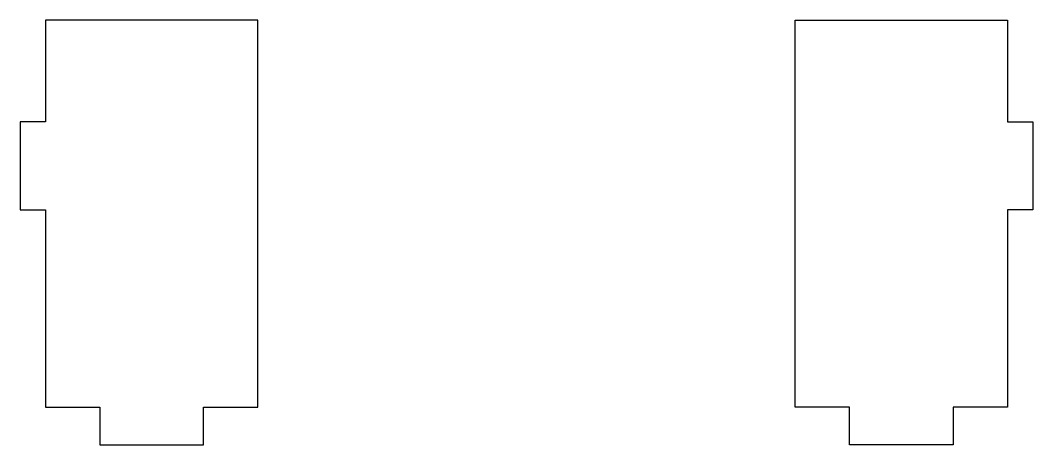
# Model space of a CAD drawing. Extents: x -16.1 to 16.1, y -8 to 5.5.
import ezdxf

# ---------------------------------------------------------------- set-up
doc = ezdxf.new("R2010")
doc.units = 0
doc.layers.get('0').update_dxf_attribs({"linetype": 'continuous'})

# ---------------------------------------------------------------- blocks, each defined once
blk = doc.blocks.new('SKETCH004')
at = {"color": 7}
for points in [[(-8.53, 5.53), (-15.28, 5.53), (-15.28, 2.3), (-16.08, 2.3), (-16.08, -0.5), (-15.28, -0.5), (-15.28, -6.77), (-13.555, -6.77), (-13.555, -7.97), (-10.255, -7.97), (-10.255, -6.77), (-8.53, -6.77)], [(8.53, 5.53), (15.28, 5.53), (15.28, 2.3), (16.08, 2.3), (16.08, -0.5), (15.28, -0.5), (15.28, -6.77), (13.555, -6.77), (13.555, -7.97), (10.255, -7.97), (10.255, -6.77), (8.53, -6.77)]]:
    blk.add_lwpolyline(points, close=True, dxfattribs=at)

msp = doc.modelspace()

# ---------------------------------------------------------------- block references
at = {"color": 7}
msp.add_blockref('SKETCH004', (0, 0), dxfattribs=at)

doc.saveas('drawing.dxf')
